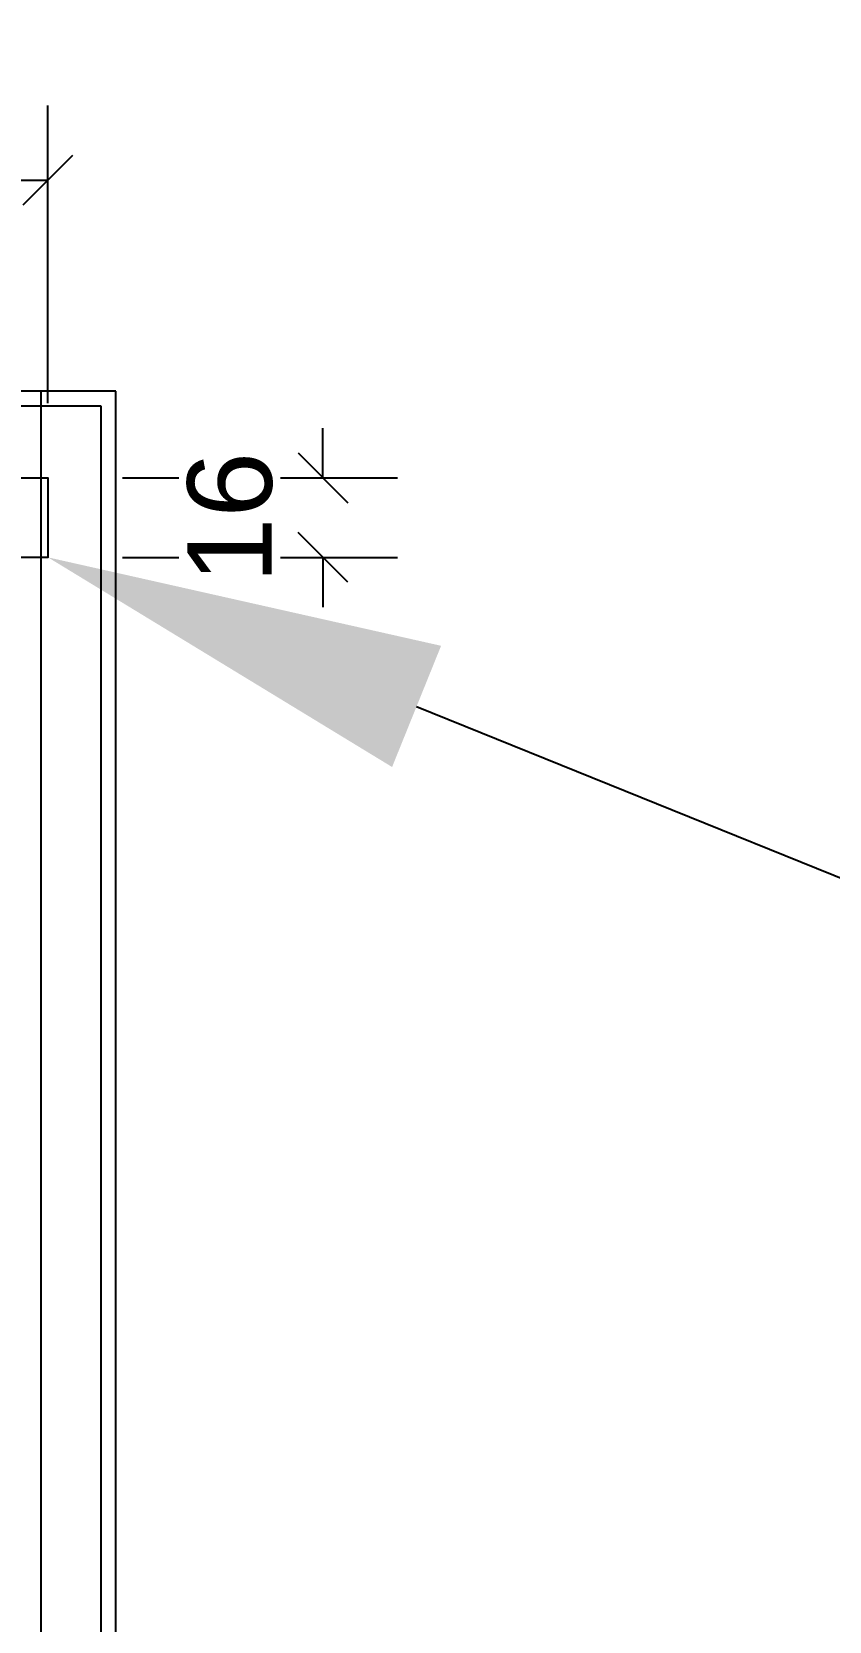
# Model space of a CAD drawing. Header units: millimetres. Extents: x 0 to 119933, y -45162 to 41221.
# Drawn here: x 36891.8 to 37052.3, y 6297.5 to 6617.2 of the extents above; entities that cross this region are included whole.
import ezdxf
from ezdxf import colors
from ezdxf.entities.mleader import LeaderData, LeaderLine
from ezdxf.math import Vec2, Vec3

# ---------------------------------------------------------------- set-up
doc = ezdxf.new("R2010")
doc.units = ezdxf.units.MM
doc.linetypes.add('ACAD_ISO04W100', pattern=[30, 24, -3, 0, -3])
doc.layers.get('DEFPOINTS').update_dxf_attribs({"color": 166})
for name, color, linetype in [('CW', 4, 'Continuous'), ('F_ALUM', 4, 'Continuous'), ('F_CNTR', 1, 'ACAD_ISO04W100'), ('F_STEL', 3, 'Continuous')]:
    doc.layers.add(name, color=color, linetype=linetype)
doc.styles.add('Arial', font='arial.ttf')
doc.styles.get("Standard").update_dxf_attribs({"font": 'arial.ttf'})
doc.dimstyles.new('10x of Arup4', dxfattribs={"dimscale": 10, "dimtxt": 1.7, "dimasz": 1, "dimexe": 1.5, "dimexo": 1.5, "dimgap": 1, "dimtad": 1, "dimdec": 1, "dimdsep": 46, "dimtxsty": 'Arial', "dimblk": 'OBLIQUE', "dimcen": 0, "dimclrd": 1, "dimclre": 1, "dimclrt": 7, "dimadec": 0, "dimazin": 0, "dimtfac": 1, "dimtdec": 1, "dimtix": 1, "dimtofl": 0, "dimtmove": 2, "dimatfit": 3, "dimfxl": 5, "dimtfill": 1, "dimtolj": 1, "dimtzin": 0, "dimlwd": -1, "dimlwe": -1, "dimarcsym": 0})

# ---------------------------------------------------------------- blocks, each defined once
blk = doc.blocks.new('_OBLIQUE')
at = {"color": 0, "linetype": 'ByBlock'}
blk.add_line((-0.5, -0.5), (0.5, 0.5), dxfattribs=at)
blk = doc.blocks.new('*D377')
at = {"color": 1, "linetype": 'Continuous', "transparency": 16777216}
for p, q in [((-250, 15), (-250, 74.88911631280189)), ((9.18485099360515e-16, 15), (4.585635829172334e-15, 74.88911631280189)), ((-250, 59.88911631280189), (3.667150729811818e-15, 59.88911631280189))]:
    blk.add_line(p, q, dxfattribs=at)
at = {"layer": 'DEFPOINTS', "color": 0, "transparency": 16777216}
for p in [(3.667150729811818e-15, 59.88911631280189), (-250, 0, 0.8596676767450315), (0, 0, 0.8596676767450315)]:
    blk.add_point(p, dxfattribs=at)
at = {"color": 1, "transparency": 16777216, "xscale": 10, "yscale": 10, "zscale": 10, "rotation": 180}
blk.add_blockref('_OBLIQUE', (-250, 59.88911631280189), dxfattribs=at)
at = {"color": 1, "transparency": 16777216, "xscale": 10, "yscale": 10, "zscale": 10}
blk.add_blockref('_OBLIQUE', (3.667150729811818e-15, 59.88911631280189), dxfattribs=at)
at = {"color": 7, "transparency": 16777216, "insert": (-125, 78.56885710407064), "char_height": 17, "attachment_point": 5, "style": 'Arial', "bg_fill": 3, "box_fill_scale": 1.1, "bg_fill_color": 256, "bg_fill_true_color": 13158600, "bg_fill_transparency": 0}
blk.add_mtext('\\A1;250', dxfattribs=at)
blk = doc.blocks.new('*D378')
at = {"color": 1, "linetype": 'Continuous', "transparency": 16777216}
for p, q in [((55.33303847275968, 8.898231244347354e-15), (55.33303847275968, 10.00000000000001)), ((15, 2.412183974514954e-15), (70.33303847275968, 1.131041521886231e-14)), ((15, -15.99999999767625), (70.33303847275968, -15.99999999767624)), ((55.33303847275968, -15.99999999767624), (55.33303847275969, -25.99999999767624))]:
    blk.add_line(p, q, dxfattribs=at)
at = {"layer": 'DEFPOINTS', "color": 0, "transparency": 16777216}
for p in [(0, 0, 0.8596676767450315), (0, -15.99999999767625, 0.8596676767450315), (55.33303847275968, -15.99999999767624)]:
    blk.add_point(p, dxfattribs=at)
at = {"color": 1, "transparency": 16777216, "xscale": 10, "yscale": 10, "zscale": 10}
for p, rotation in [((55.33303847275968, 8.898231244347354e-15), 270), ((55.33303847275968, -15.99999999767624), 90)]:
    blk.add_blockref('_OBLIQUE', p, dxfattribs=dict(at, rotation=rotation))
at = {"color": 7, "transparency": 16777216, "insert": (36.65329768149091, -7.999999998838128), "char_height": 17, "attachment_point": 5, "rotation": 90, "style": 'Arial', "bg_fill": 3, "box_fill_scale": 1.1, "bg_fill_color": 256, "bg_fill_true_color": 13158600, "bg_fill_transparency": 0}
blk.add_mtext('\\A1;16', dxfattribs=at)
blk = doc.blocks.new('A$Ceb6f83ef')
dim = blk.add_linear_dim(base=(3.667150729811818e-15, 59.88911631280189, -0.8596676767450315), p1=(-250, 0), p2=(0, 0), dimstyle='10x of Arup4', override={"dimarcsym": 1})
dim.commit()
dim.dimension.update_dxf_attribs({"geometry": '*D377', "text_midpoint": (-125, 78.56885710407064, -0.8596676767450315)})
at = {"layer": 'F_CNTR'}
blk.add_lwpolyline([(-125, 9.185113882081168), (-125, -28.79330927594583)], dxfattribs=at)
dim = blk.add_linear_dim(base=(55.33303847275968, -15.99999999767624, -0.8596676767450315), p1=(0, 0), p2=(0, -15.99999999767624), angle=90, dimstyle='10x of Arup4', override={"dimarcsym": 1})
dim.commit()
dim.dimension.update_dxf_attribs({"geometry": '*D378', "text_midpoint": (36.65329768149091, -7.999999998838128, -0.8596676767450315)})
at = {"layer": 'F_STEL'}
blk.add_lwpolyline([(-250, 0), (0, 0), (0, -16), (-250, -16)], close=True, dxfattribs=at)

msp = doc.modelspace()

# ---------------------------------------------------------------- linework, layer by layer
at = {"layer": 'CW'}
for points in [[(36905.71533954219, 1651.458892399125), (36893.71533954545, 1651.458892399125), (36893.71533941029, 6544.918617577554)], [(37043.56336394843, 1667.365851215116), (37027.80148090614, 1654.458892399125), (36908.71533953544, 1654.458892399125), (36908.71533938375, 6544.918617577554)]]:
    msp.add_lwpolyline(points, dxfattribs=at)
at = {"layer": 'CW', "elevation": 1.378449441213903e-05}
msp.add_lwpolyline([(36905.71533938841, 6541.918617577438), (36905.71533954219, 1651.458892399125), (37028.87306963705, 1651.458892399125), (37045.46403623611, 1665.044764216553)], dxfattribs=at)
at = {"layer": 'F_ALUM', "elevation": 1.378449441213903e-05}
msp.add_lwpolyline([(36908.71533938375, 6544.918617577554), (36877.71533943125, 6544.918617577321), (36877.71533943125, 6565.251262240025), (36874.71533943125, 6565.251262240025), (36874.71533943125, 6541.918617577205), (36905.71533938841, 6541.918617577438)], dxfattribs=at)

# ---------------------------------------------------------------- next in the draw order: block references
msp.add_blockref('A$Ceb6f83ef', (36895.07205390459, 6527.470395309843))

# ---------------------------------------------------------------- next in the draw order: leaders
ml = msp.add_multileader_mtext('Standard')
ml.set_content('{\\fSimSun|b0|i0|c134|p2;③}', color=256)
ml.set_leader_properties()
ml.build(insert=Vec2(0, 0))
ml.multileader.update_dxf_attribs({"arrow_head_size": 80, "scale": 20})
ctx = ml.context
ctx.base_point, ctx.scale, ctx.char_height, ctx.arrow_head_size, ctx.landing_gap_size, ctx.plane_origin = Vec3(37435.12009159854, 6357.838270189328), 20, 80, 80, 40, Vec3(36895.07205390459, 6511.470395312167)
notes = []
notes.append((ctx, [(0, (1, 1, 0), (37275.12009159854, 6357.838270189328), (1, 0), 160, [(0, [(36895.07205390459, 6511.470395312167)], 0, [])])]))
ctx.mtext.insert, ctx.mtext.rotation, ctx.mtext.flow_direction = Vec3(37475.12009159854, 6404.318717116702), -6.116045876572181, 5
for ctx, leaders in notes:
    for number, flags, end, landing, length, lines in leaders:
        leader = LeaderData()
        leader.index, (leader.has_last_leader_line, leader.has_dogleg_vector, leader.attachment_direction) = number, flags
        leader.last_leader_point, leader.dogleg_vector, leader.dogleg_length = Vec3(end), Vec3(landing), length
        for number, points, colour, breaks in lines:
            line = LeaderLine()
            line.index, line.vertices, line.color, line.breaks = number, Vec3.list(points), colors.encode_raw_color(colour), breaks
            leader.lines.append(line)
        ctx.leaders.append(leader)

doc.saveas('drawing.dxf')
